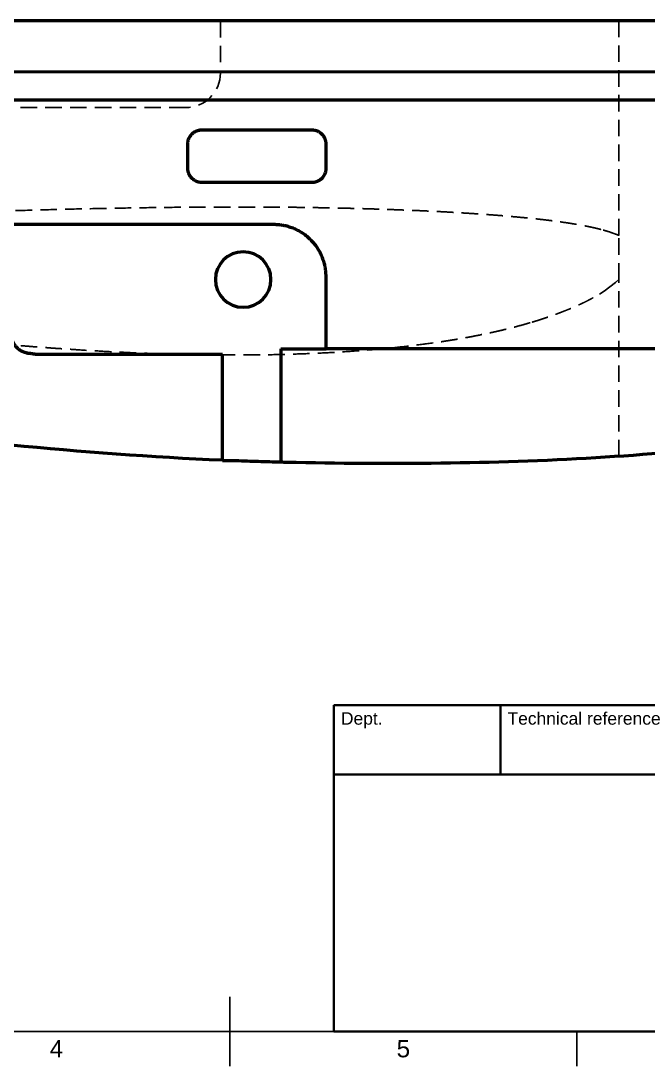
# Model space of a CAD drawing. Header units: millimetres. Extents: x 0 to 420, y 0 to 297.
# Drawn here: x 184.9 to 275.3, y 5 to 155.6 of the extents above; entities that cross this region are included whole.
import ezdxf
from ezdxf.enums import TextEntityAlignment as Align

# ---------------------------------------------------------------- set-up
doc = ezdxf.new("R2010")
doc.units = ezdxf.units.MM
doc.header["$LTSCALE"] = 0.75
doc.linetypes.add('HIDDEN2', pattern=[4.7625, 3.175, -1.5875])
for name, color, linetype, lineweight in [('Border', 7, 'Continuous', 25), ('Sichtbar', 7, 'Continuous', 50), ('TitleBlock', 7, 'Continuous', 35), ('Verdeckt', 7, 'HIDDEN2', 25)]:
    doc.layers.add(name, color=color, linetype=linetype, lineweight=lineweight)
doc.styles.add('FusionTitle', font='arial.ttf')

# ---------------------------------------------------------------- blocks, each defined once
blk = doc.blocks.new('ISO_A3_SHEET')
at = {"layer": 'Border'}
for p, q in [((215, 5), (215, 15)), ((20, 10), (410, 10)), ((265, 5), (265, 10))]:
    blk.add_line(p, q, dxfattribs=at)
at = {"layer": 'Border', "style": 'FusionTitle'}
for s, p in [('4', (190, 7.5)), ('5', (240, 7.5))]:
    blk.add_text(s, height=2.5, dxfattribs=at).set_placement(p, align=Align.MIDDLE)
blk = doc.blocks.new('ISO_TITLEBLOCK')
at = {"layer": 'TitleBlock'}
for p, q in [((0, 47), (-180, 47)), ((-180, 47), (-180, 0)), ((-156, 37), (-156, 47)), ((-180, 37), (0, 37)), ((-180, 0), (0, 0))]:
    blk.add_line(p, q, dxfattribs=at)
at = {"layer": 'TitleBlock', "style": 'FusionTitle'}
for s, p in [('Dept.', (-179, 46)), ('Technical reference', (-155, 46))]:
    blk.add_text(s, height=1.8, dxfattribs=at).set_placement(p, align=Align.TOP_LEFT)
for tag, height, p in [('DEPT', 3.5, (-179, 42)), ('TECHNICAL_REFERENCE', 3.5, (-155, 42)), ('CREATED_BY', 3.5, (-121, 42)), ('APPROVED_BY', 3.5, (-60, 42)), ('DOCUMENT_TYPE', 3.5, (-121, 32)), ('DOCUMENT_STATUS', 3.5, (-60, 32)), ('TITLE_1', 5, (-121, 21.5)), ('TITLE_2', 5, (-121, 14)), ('TITLE_3', 5, (-121, 6.5)), ('DATE_OF_ISSUE', 3.5, (-50, 5))]:
    blk.add_attdef(tag, text='', height=height, dxfattribs=at).set_placement(p, align=Align.TOP_LEFT)
for tag, p in [('CREATED_DATE', (-62, 42)), ('APPROVED_DATE', (-0.99, 42))]:
    blk.add_attdef(tag, text='', height=3.5, dxfattribs=at).set_placement(p, align=Align.TOP_RIGHT)
for tag, height, p in [('DRAWING_NUMBER', 5, (-30.5, 19.75)), ('REV', 3.5, (-56, 4.85)), ('SHEET', 3.5, (-7.5, 4.85))]:
    blk.add_attdef(tag, text='', height=height, dxfattribs=at).set_placement(p, align=Align.TOP_CENTER)

msp = doc.modelspace()

# ---------------------------------------------------------------- linework, layer by layer
at = {"layer": 'Sichtbar', "extrusion": (-1e-16, -1, 2.967e-13)}
for p, q in [((287.49, 155.62, 14.51), (153.64, 155.62, 14.51)), ((308.73, 148.25, 14.51), (138.04, 148.27, 14.51)), ((226.84, 139.87, 0.26), (210.94, 139.88, 0.26)), ((208.89, 137.83, 0.26), (208.89, 134.43, 0.26)), ((228.89, 134.42, 0.26), (228.89, 137.82, 0.26)), ((210.93, 132.38, 0.26), (226.83, 132.37, 0.26)), ((186.94, 107.59, 2.01), (186.94, 107.59, 2.01)), ((186.94, 107.59, 14.51), (213.91, 107.59, 14.51)), ((213.91, 92.22, 14.51), (213.91, 107.59, 14.51)), ((222.35, 108.38, 14.51), (228.86, 108.38, 14.51)), ((222.35, 108.38, 14.51), (222.35, 92.01, 14.51)), ((303.85, 108.38, 0.26), (228.86, 108.38, 0.26)), ((215.91, 92.22, 14.51), (213.91, 92.22, 14.51))]:
    msp.add_line(p, q, dxfattribs=at)
at = {"layer": 'Sichtbar', "extrusion": (0, -2.967e-13, -1)}
msp.add_circle((-216.91, 118.35, -14.51), 4, dxfattribs=at)
at = {"layer": 'Sichtbar'}
for points, knots in [([(308.46, 144.2, 12.01), (303.81, 144.2, 12.01), (294.42, 144.2, 12.01), (280.28, 144.2, 12.01), (266.06, 144.21, 12.01), (254.2, 144.21, 12.01), (244.72, 144.21, 12.01), (237.61, 144.21, 12.01), (230.5, 144.21, 12.01), (223.38, 144.21, 12.01), (216.27, 144.21, 12.01), (209.16, 144.21, 12.01), (202.05, 144.21, 12.01), (194.94, 144.21, 12.01), (189.01, 144.21, 12.01), (184.27, 144.21, 12.01), (180.71, 144.21, 12.01), (177.16, 144.21, 12.01), (173.6, 144.22, 12.01), (170.04, 144.22, 12.01), (166.49, 144.22, 12.01), (162.93, 144.22, 12.01), (159.97, 144.22, 12.01), (157.6, 144.22, 12.01), (155.82, 144.22, 12.01), (154.04, 144.22, 12.01), (152.26, 144.22, 12.01), (150.48, 144.22, 12.01), (148.71, 144.22, 12.01), (147.26, 144.22, 12.01), (146.4, 144.22, 12.01), (146.14, 144.22, 12.01)], [-40.82632, -40.82632, -40.82632, -40.82632, -38.034783, -35.189914, -32.345043, -29.500171, -28.077735, -26.655298, -25.232862, -23.810426, -22.387989, -20.965553, -19.543118, -18.120682, -16.698247, -15.98703, -15.275812, -14.564595, -13.853378, -13.142161, -12.430945, -11.719728, -11.008512, -10.652904, -10.297296, -9.941688, -9.58608, -9.230472, -8.874864, -8.519256, -8.36088, -8.36088, -8.36088, -8.36088]), ([(210.94, 139.88, 0.26), (210.94, 139.88, 0.26), (210.94, 139.88, 0.26), (210.94, 139.88, 0.26), (210.94, 139.88, 0.26), (210.94, 139.88, 0.26), (210.93, 139.88, 0.26), (210.93, 139.88, 0.26), (210.93, 139.88, 0.26), (210.93, 139.88, 0.26), (210.93, 139.88, 0.26), (210.93, 139.88, 0.26), (210.93, 139.88, 0.26), (210.93, 139.88, 0.26), (210.93, 139.88, 0.26), (210.92, 139.88, 0.26), (210.92, 139.88, 0.26), (210.92, 139.88, 0.26), (210.91, 139.88, 0.26), (210.91, 139.88, 0.26), (210.9, 139.88, 0.26), (210.9, 139.88, 0.26), (210.89, 139.87, 0.26), (210.88, 139.87, 0.26), (210.87, 139.87, 0.26), (210.86, 139.87, 0.26), (210.85, 139.87, 0.26), (210.83, 139.87, 0.26), (210.81, 139.87, 0.26), (210.8, 139.87, 0.26), (210.78, 139.87, 0.26), (210.76, 139.87, 0.26), (210.73, 139.86, 0.26), (210.69, 139.86, 0.26), (210.66, 139.86, 0.26), (210.62, 139.85, 0.26), (210.58, 139.84, 0.26), (210.52, 139.83, 0.26), (210.46, 139.82, 0.26), (210.39, 139.8, 0.26), (210.33, 139.78, 0.26), (210.26, 139.76, 0.26), (210.2, 139.74, 0.26), (210.12, 139.71, 0.26), (210.02, 139.66, 0.26), (209.9, 139.6, 0.26), (209.79, 139.53, 0.26), (209.68, 139.45, 0.26), (209.58, 139.36, 0.26), (209.45, 139.25, 0.26), (209.31, 139.08, 0.26), (209.16, 138.86, 0.26), (209.04, 138.62, 0.26), (208.97, 138.41, 0.26), (208.93, 138.24, 0.26), (208.9, 138.1, 0.26), (208.89, 137.97, 0.26), (208.89, 137.87, 0.26), (208.89, 137.83, 0.26)], [0, 0, 0, 0, 0.0000138, 0.0000275, 0.0000551, 0.0001102, 0.0001654, 0.0002205, 0.0003307, 0.000441, 0.0006614, 0.0008819, 0.0011023, 0.0013227, 0.0017634, 0.0022039, 0.0026444, 0.0035251, 0.0044053, 0.0052851, 0.0061645, 0.0070435, 0.0088002, 0.0105554, 0.0123089, 0.0140609, 0.0175602, 0.0210533, 0.0245405, 0.0280217, 0.0314972, 0.0349671, 0.0418903, 0.0487923, 0.0556741, 0.0625366, 0.0693805, 0.0830156, 0.0965862, 0.1100983, 0.1235574, 0.1369687, 0.1503371, 0.163667, 0.1902247, 0.2166757, 0.243046, 0.2693589, 0.2956349, 0.3218928, 0.3744002, 0.4270566, 0.4800374, 0.5335698, 0.5606488, 0.5879859, 0.6156333, 0.6436497, 0.6436497, 0.6436497, 0.6436497]), ([(228.89, 137.82, 0.26), (228.89, 137.82, 0.26), (228.89, 137.82, 0.26), (228.89, 137.82, 0.26), (228.89, 137.82, 0.26), (228.89, 137.82, 0.26), (228.89, 137.82, 0.26), (228.89, 137.82, 0.26), (228.89, 137.83, 0.26), (228.89, 137.83, 0.26), (228.89, 137.83, 0.26), (228.89, 137.83, 0.26), (228.89, 137.83, 0.26), (228.89, 137.83, 0.26), (228.89, 137.83, 0.26), (228.89, 137.83, 0.26), (228.89, 137.84, 0.26), (228.89, 137.84, 0.26), (228.89, 137.85, 0.26), (228.89, 137.85, 0.26), (228.89, 137.85, 0.26), (228.89, 137.86, 0.26), (228.89, 137.87, 0.26), (228.88, 137.88, 0.26), (228.88, 137.88, 0.26), (228.88, 137.9, 0.26), (228.88, 137.91, 0.26), (228.88, 137.93, 0.26), (228.88, 137.95, 0.26), (228.88, 137.96, 0.26), (228.88, 137.98, 0.26), (228.88, 138, 0.26), (228.88, 138.03, 0.26), (228.87, 138.07, 0.26), (228.87, 138.1, 0.26), (228.86, 138.13, 0.26), (228.85, 138.18, 0.26), (228.84, 138.24, 0.26), (228.83, 138.3, 0.26), (228.81, 138.37, 0.26), (228.79, 138.43, 0.26), (228.77, 138.5, 0.26), (228.75, 138.56, 0.26), (228.72, 138.64, 0.26), (228.67, 138.74, 0.26), (228.61, 138.86, 0.26), (228.54, 138.97, 0.26), (228.46, 139.08, 0.26), (228.38, 139.18, 0.26), (228.26, 139.3, 0.26), (228.09, 139.45, 0.26), (227.87, 139.6, 0.26), (227.63, 139.72, 0.26), (227.42, 139.79, 0.26), (227.25, 139.83, 0.26), (227.11, 139.86, 0.26), (226.98, 139.87, 0.26), (226.88, 139.87, 0.26), (226.84, 139.87, 0.26)], [0, 0, 0, 0, 0.0000138, 0.0000275, 0.0000551, 0.0001102, 0.0001654, 0.0002205, 0.0003307, 0.000441, 0.0006614, 0.0008819, 0.0011023, 0.0013227, 0.0017634, 0.0022039, 0.0026444, 0.0035251, 0.0044053, 0.0052851, 0.0061645, 0.0070435, 0.0088002, 0.0105554, 0.0123089, 0.0140609, 0.0175602, 0.0210533, 0.0245405, 0.0280217, 0.0314972, 0.0349671, 0.0418903, 0.0487923, 0.0556741, 0.0625366, 0.0693805, 0.0830156, 0.0965862, 0.1100983, 0.1235574, 0.1369687, 0.1503371, 0.163667, 0.1902247, 0.2166757, 0.243046, 0.2693589, 0.2956349, 0.3218928, 0.3744002, 0.4270566, 0.4800374, 0.5335698, 0.5606488, 0.5879859, 0.6156333, 0.6436497, 0.6436497, 0.6436497, 0.6436497]), ([(208.89, 134.43, 0.26), (208.89, 134.43, 0.26), (208.89, 134.43, 0.26), (208.89, 134.43, 0.26), (208.89, 134.43, 0.26), (208.89, 134.43, 0.26), (208.89, 134.42, 0.26), (208.89, 134.42, 0.26), (208.89, 134.42, 0.26), (208.89, 134.42, 0.26), (208.89, 134.42, 0.26), (208.89, 134.42, 0.26), (208.89, 134.42, 0.26), (208.89, 134.42, 0.26), (208.89, 134.42, 0.26), (208.89, 134.41, 0.26), (208.89, 134.41, 0.26), (208.89, 134.41, 0.26), (208.89, 134.4, 0.26), (208.89, 134.4, 0.26), (208.89, 134.39, 0.26), (208.89, 134.39, 0.26), (208.89, 134.38, 0.26), (208.89, 134.37, 0.26), (208.89, 134.36, 0.26), (208.89, 134.35, 0.26), (208.89, 134.34, 0.26), (208.89, 134.32, 0.26), (208.89, 134.3, 0.26), (208.89, 134.29, 0.26), (208.89, 134.27, 0.26), (208.89, 134.25, 0.26), (208.9, 134.22, 0.26), (208.9, 134.18, 0.26), (208.9, 134.15, 0.26), (208.91, 134.11, 0.26), (208.92, 134.07, 0.26), (208.93, 134.01, 0.26), (208.94, 133.95, 0.26), (208.96, 133.88, 0.26), (208.98, 133.82, 0.26), (209, 133.75, 0.26), (209.02, 133.69, 0.26), (209.05, 133.61, 0.26), (209.1, 133.51, 0.26), (209.16, 133.39, 0.26), (209.23, 133.28, 0.26), (209.31, 133.17, 0.26), (209.4, 133.07, 0.26), (209.52, 132.94, 0.26), (209.68, 132.8, 0.26), (209.9, 132.65, 0.26), (210.14, 132.53, 0.26), (210.35, 132.46, 0.26), (210.52, 132.42, 0.26), (210.66, 132.39, 0.26), (210.8, 132.38, 0.26), (210.89, 132.38, 0.26), (210.93, 132.38, 0.26)], [0, 0, 0, 0, 0.0000138, 0.0000276, 0.0000551, 0.0001103, 0.0001654, 0.0002205, 0.0003308, 0.000441, 0.0006615, 0.0008819, 0.0011023, 0.0013227, 0.0017634, 0.0022039, 0.0026444, 0.0035251, 0.0044053, 0.0052851, 0.0061645, 0.0070435, 0.0088003, 0.0105554, 0.012309, 0.0140609, 0.0175602, 0.0210534, 0.0245405, 0.0280218, 0.0314973, 0.0349671, 0.0418904, 0.0487925, 0.0556743, 0.0625368, 0.0693808, 0.083016, 0.0965868, 0.110099, 0.1235583, 0.1369698, 0.1503384, 0.1636685, 0.1902267, 0.2166781, 0.243049, 0.2693623, 0.2956387, 0.3218971, 0.3744053, 0.4270624, 0.4800437, 0.5335764, 0.5606554, 0.5879925, 0.6156399, 0.6436563, 0.6436563, 0.6436563, 0.6436563]), ([(226.83, 132.37, 0.26), (226.83, 132.37, 0.26), (226.83, 132.37, 0.26), (226.83, 132.37, 0.26), (226.84, 132.37, 0.26), (226.84, 132.37, 0.26), (226.84, 132.37, 0.26), (226.84, 132.37, 0.26), (226.84, 132.37, 0.26), (226.84, 132.37, 0.26), (226.84, 132.37, 0.26), (226.84, 132.37, 0.26), (226.84, 132.37, 0.26), (226.84, 132.37, 0.26), (226.84, 132.37, 0.26), (226.85, 132.37, 0.26), (226.85, 132.37, 0.26), (226.85, 132.37, 0.26), (226.86, 132.37, 0.26), (226.86, 132.37, 0.26), (226.87, 132.37, 0.26), (226.87, 132.37, 0.26), (226.88, 132.37, 0.26), (226.89, 132.37, 0.26), (226.9, 132.37, 0.26), (226.91, 132.37, 0.26), (226.92, 132.38, 0.26), (226.94, 132.38, 0.26), (226.96, 132.38, 0.26), (226.97, 132.38, 0.26), (226.99, 132.38, 0.26), (227.02, 132.38, 0.26), (227.04, 132.38, 0.26), (227.08, 132.39, 0.26), (227.11, 132.39, 0.26), (227.15, 132.4, 0.26), (227.19, 132.4, 0.26), (227.25, 132.41, 0.26), (227.31, 132.43, 0.26), (227.38, 132.45, 0.26), (227.44, 132.47, 0.26), (227.51, 132.49, 0.26), (227.57, 132.51, 0.26), (227.65, 132.54, 0.26), (227.75, 132.59, 0.26), (227.87, 132.65, 0.26), (227.98, 132.72, 0.26), (228.09, 132.8, 0.26), (228.19, 132.88, 0.26), (228.32, 133, 0.26), (228.46, 133.17, 0.26), (228.61, 133.39, 0.26), (228.73, 133.63, 0.26), (228.8, 133.84, 0.26), (228.84, 134.01, 0.26), (228.87, 134.15, 0.26), (228.88, 134.28, 0.26), (228.89, 134.38, 0.26), (228.89, 134.42, 0.26)], [0, 0, 0, 0, 0.0000138, 0.0000275, 0.0000551, 0.0001102, 0.0001654, 0.0002205, 0.0003307, 0.000441, 0.0006614, 0.0008819, 0.0011023, 0.0013227, 0.0017634, 0.0022039, 0.0026444, 0.0035251, 0.0044053, 0.0052851, 0.0061645, 0.0070435, 0.0088002, 0.0105554, 0.0123089, 0.0140609, 0.0175602, 0.0210533, 0.0245405, 0.0280217, 0.0314972, 0.0349671, 0.0418903, 0.0487923, 0.0556741, 0.0625366, 0.0693805, 0.0830156, 0.0965862, 0.1100983, 0.1235574, 0.1369687, 0.1503371, 0.163667, 0.1902247, 0.2166757, 0.243046, 0.2693589, 0.2956349, 0.3218928, 0.3744002, 0.4270566, 0.4800374, 0.5335698, 0.5606488, 0.5879859, 0.6156333, 0.6436497, 0.6436497, 0.6436497, 0.6436497]), ([(228.86, 108.38, 14.51), (228.86, 108.74, 14.51), (228.86, 109.47, 14.51), (228.86, 110.58, 14.51), (228.86, 111.69, 14.51), (228.86, 112.74, 14.51), (228.86, 113.75, 14.51), (228.86, 114.7, 14.51), (228.86, 115.44, 14.51), (228.86, 116.01, 14.51), (228.86, 116.4, 14.51), (228.86, 116.77, 14.51), (228.86, 117.12, 14.51), (228.86, 117.46, 14.51), (228.86, 117.76, 14.51), (228.86, 118, 14.51), (228.86, 118.19, 14.51), (228.86, 118.31, 14.51), (228.86, 118.43, 14.51), (228.86, 118.53, 14.51), (228.86, 118.6, 14.51), (228.86, 118.66, 14.51), (228.86, 118.7, 14.51), (228.86, 118.73, 14.51), (228.86, 118.76, 14.51), (228.86, 118.78, 14.51), (228.86, 118.82, 14.51), (228.86, 118.86, 14.51), (228.85, 118.9, 14.51), (228.85, 118.97, 14.51), (228.85, 119.05, 14.51), (228.85, 119.14, 14.51), (228.84, 119.24, 14.51), (228.83, 119.37, 14.51), (228.82, 119.52, 14.51), (228.8, 119.71, 14.51), (228.77, 119.9, 14.51), (228.74, 120.08, 14.51), (228.69, 120.33, 14.51), (228.62, 120.63, 14.51), (228.52, 120.99, 14.51), (228.4, 121.33, 14.51), (228.27, 121.67, 14.51), (228.12, 122.01, 14.51), (227.9, 122.44, 14.51), (227.58, 122.95, 14.51), (227.15, 123.53, 14.51), (226.66, 124.07, 14.51), (226.13, 124.55, 14.51), (225.55, 124.99, 14.51), (225.04, 125.3, 14.51), (224.6, 125.52, 14.51), (224.27, 125.67, 14.51), (223.93, 125.81, 14.51), (223.58, 125.92, 14.51), (223.23, 126.03, 14.51), (222.93, 126.1, 14.51), (222.68, 126.14, 14.51), (222.5, 126.17, 14.51), (222.31, 126.2, 14.51), (222.12, 126.22, 14.51), (221.93, 126.24, 14.51), (221.77, 126.25, 14.51), (221.65, 126.25, 14.51), (221.55, 126.26, 14.51), (221.47, 126.26, 14.51), (221.41, 126.26, 14.51), (221.37, 126.26, 14.51), (221.33, 126.26, 14.51), (221.3, 126.26, 14.51), (221.23, 126.26, 14.51), (221.14, 126.26, 14.51), (221.02, 126.26, 14.51), (220.82, 126.26, 14.51), (220.5, 126.26, 14.51), (220.06, 126.26, 14.51), (219.52, 126.26, 14.51), (218.89, 126.26, 14.51), (218.18, 126.26, 14.51), (217.39, 126.26, 14.51), (216.53, 126.26, 14.51), (215.59, 126.26, 14.51), (214.2, 126.26, 14.51), (212.3, 126.26, 14.51), (209.84, 126.26, 14.51), (207.18, 126.26, 14.51), (204.32, 126.26, 14.51), (201.3, 126.26, 14.51), (198.15, 126.26, 14.51), (194.9, 126.26, 14.51), (190.41, 126.26, 14.51), (184.75, 126.26, 14.51), (177.99, 126.26, 14.51), (171.45, 126.27, 14.51), (165.33, 126.27, 14.51), (159.86, 126.27, 14.51), (155.25, 126.27, 14.51), (151.44, 126.27, 14.51), (149.18, 126.27, 14.51), (148.13, 126.27, 14.51)], [-19.074634, -19.074634, -19.074634, -19.074634, -18.863002, -18.633123, -18.411307, -18.198899, -17.997241, -17.807679, -17.631556, -17.548954, -17.470216, -17.39551, -17.325003, -17.258864, -17.197261, -17.140361, -17.113728, -17.088333, -17.064198, -17.041345, -17.030405, -17.019793, -17.009512, -17.004496, -16.999564, -16.994725, -16.989889, -16.980228, -16.970581, -16.960947, -16.941718, -16.92254, -16.903411, -16.884331, -16.846308, -16.808459, -16.770774, -16.733241, -16.69585, -16.621463, -16.547535, -16.474001, -16.400801, -16.327883, -16.255199, -16.11041, -15.966095, -15.822007, -15.677918, -15.533603, -15.388814, -15.31613, -15.243212, -15.170012, -15.096478, -15.02255, -14.948163, -14.910772, -14.873239, -14.835554, -14.797705, -14.759682, -14.721474, -14.702296, -14.683067, -14.663786, -14.654125, -14.64445, -14.641782, -14.633836, -14.620694, -14.60244, -14.579159, -14.550933, -14.479986, -14.390268, -14.28245, -14.157203, -14.015196, -13.857101, -13.683587, -13.495324, -13.292984, -12.848753, -12.356254, -11.820852, -11.24791, -10.642789, -10.010854, -9.357467, -8.687991, -7.322224, -5.956457, -4.633594, -3.396539, -2.288194, -1.351464, -0.629253, 0, 0, 0, 0]), ([(186.13, 107.68, 14.51), (186.13, 107.68, 14.51), (186.13, 107.68, 14.51), (186.13, 107.68, 14.51), (186.13, 107.68, 14.51), (186.13, 107.68, 14.51), (186.13, 107.68, 14.51), (186.13, 107.68, 14.51), (186.13, 107.68, 14.51), (186.13, 107.68, 14.51), (186.13, 107.68, 14.51), (186.13, 107.68, 14.51), (186.13, 107.68, 14.51), (186.12, 107.68, 14.51), (186.12, 107.68, 14.51), (186.12, 107.68, 14.51), (186.11, 107.68, 14.51), (186.11, 107.68, 14.51), (186.1, 107.68, 14.51), (186.1, 107.68, 14.51), (186.09, 107.68, 14.51), (186.08, 107.68, 14.51), (186.07, 107.69, 14.51), (186.06, 107.69, 14.51), (186.05, 107.69, 14.51), (186.03, 107.69, 14.51), (186.01, 107.69, 14.51), (185.99, 107.7, 14.51), (185.97, 107.7, 14.51), (185.94, 107.7, 14.51), (185.92, 107.71, 14.51), (185.89, 107.71, 14.51), (185.85, 107.72, 14.51), (185.8, 107.73, 14.51), (185.76, 107.74, 14.51), (185.71, 107.75, 14.51), (185.65, 107.77, 14.51), (185.58, 107.79, 14.51), (185.49, 107.82, 14.51), (185.4, 107.85, 14.51), (185.31, 107.88, 14.51), (185.23, 107.91, 14.51), (185.14, 107.95, 14.51), (185.04, 108.01, 14.51), (184.9, 108.08, 14.51), (184.75, 108.18, 14.51), (184.6, 108.28, 14.51), (184.46, 108.4, 14.51), (184.33, 108.52, 14.51), (184.21, 108.65, 14.51), (184.09, 108.79, 14.51), (183.94, 108.98, 14.51), (183.79, 109.24, 14.51), (183.66, 109.51, 14.51), (183.58, 109.74, 14.51), (183.53, 109.92, 14.51), (183.49, 110.1, 14.51), (183.46, 110.28, 14.51), (183.44, 110.47, 14.51), (183.43, 110.6, 14.51), (183.43, 110.66, 14.51)], [0, 0, 0, 0, 0.0000188, 0.0000376, 0.0000754, 0.0001509, 0.0002263, 0.0003018, 0.0004527, 0.0006037, 0.0009055, 0.0012073, 0.0015091, 0.0018108, 0.0024142, 0.0030174, 0.0036205, 0.0048263, 0.0060316, 0.0072363, 0.0084406, 0.0096443, 0.0120502, 0.014454, 0.0168558, 0.0192557, 0.0240494, 0.0288352, 0.0336134, 0.0383841, 0.0431474, 0.0479034, 0.0573942, 0.0668575, 0.0762944, 0.0857059, 0.095093, 0.1137973, 0.1324152, 0.1509538, 0.1694198, 0.1878194, 0.2061587, 0.2244435, 0.2608662, 0.297132, 0.3332769, 0.369334, 0.4053341, 0.4413061, 0.4772784, 0.5132792, 0.5854506, 0.6581074, 0.6947271, 0.731587, 0.768736, 0.8062285, 0.8441247, 0.8824909, 0.8824909, 0.8824909, 0.8824909]), ([(186.94, 107.59, 14.51), (186.94, 107.59, 14.51), (186.92, 107.59, 14.51), (186.9, 107.59, 14.51), (186.87, 107.6, 14.51), (186.84, 107.6, 14.51), (186.8, 107.61, 14.51), (186.74, 107.61, 14.51), (186.65, 107.62, 14.51), (186.54, 107.64, 14.51), (186.36, 107.66, 14.51), (186.22, 107.67, 14.51), (186.13, 107.68, 14.51)], [0, 0, 0, 0, 0.0033702, 0.006741, 0.0134841, 0.0202295, 0.0269772, 0.04048, 0.0539934, 0.0810553, 0.1081699, 0.162585, 0.162585, 0.162585, 0.162585]), ([(310.35, 97.57, -4.09), (296.06, 95.1, -4.09), (282.21, 93.52, -4.09), (252.84, 91.76, -4.09), (237.91, 91.68, -4.09), (222.91, 92, -4.09), (222.66, 92.01, -4.09), (222.41, 92.01, -4.09), (222.4, 92.01, -4.09), (222.4, 92.01, -4.09)], [-2.33545, -2.33545, -2.33545, -2.33545, -1.19379, -1.19379, -0.020093, -0.020093, -0.000291, -0.000291, 0, 0, 0, 0]), ([(222.35, 92.01, 14.51), (221.28, 92.04, 14.51), (220.2, 92.07, 14.51), (218.05, 92.14, 14.51), (216.98, 92.18, 14.51), (215.91, 92.22, 14.51)], [0, 0, 0, 0, 0.644988, 0.644988, 1.289983, 1.289983, 1.289983, 1.289983])]:
    msp.add_open_spline(points, degree=3, knots=knots, dxfattribs=at)
at = {"layer": 'Sichtbar', "extrusion": (-4.5e-14, -1.0466e-12, -1)}
msp.add_open_spline([(213.91, 92.3, 2.01), (203.74, 92.74, 2.01), (193.56, 93.5, 2.01), (183.43, 94.48, 2.01)], degree=3, dxfattribs=at)
at = {"layer": 'Sichtbar'}
msp.add_open_spline([(222.4, 92.01, -4.09), (222.39, 92.01, -4.09), (222.37, 92.01, -4.09), (222.35, 92.01, -4.09)], degree=3, dxfattribs=at)
at = {"layer": 'Verdeckt', "extrusion": (-1e-16, -1, 2.967e-13)}
for p, q in [((213.64, 155.62, -6.99), (213.64, 148.12, -6.99)), ((271.06, 124.71, -14.49), (271.07, 155.62, -14.49)), ((208.64, 143.12, -6.99), (158.64, 143.12, -6.99)), ((271.06, 118.34, -9.49), (271.06, 124.71, -9.49)), ((268.93, 116.68, -9.49), (270.58, 117.92, -9.49)), ((270.58, 117.92, -9.49), (271.06, 118.34, -9.49)), ((271.06, 92.87, -14.49), (271.06, 118.34, -14.49)), ((268.26, 116.25, -9.49), (268.93, 116.68, -9.49))]:
    msp.add_line(p, q, dxfattribs=at)
at = {"layer": 'Verdeckt', "extrusion": (-9e-16, -5.74365e-10, -1)}
msp.add_arc((-208.64, 148.12, 6.99), 5, 180, 270, dxfattribs=at)
at = {"layer": 'Verdeckt'}
for points, knots in [([(268.46, 125.57, -9.49), (268.46, 125.57, -9.49), (268.46, 125.57, -9.49), (268.46, 125.57, -9.49), (268.46, 125.57, -9.49), (268.46, 125.57, -9.49), (268.45, 125.57, -9.49), (268.45, 125.57, -9.49), (268.45, 125.57, -9.49), (268.45, 125.57, -9.49), (268.45, 125.57, -9.49), (268.45, 125.57, -9.49), (268.44, 125.57, -9.49), (268.44, 125.57, -9.49), (268.44, 125.57, -9.49), (268.43, 125.58, -9.49), (268.43, 125.58, -9.49), (268.42, 125.58, -9.49), (268.41, 125.58, -9.49), (268.4, 125.58, -9.49), (268.39, 125.59, -9.49), (268.38, 125.59, -9.49), (268.36, 125.59, -9.49), (268.34, 125.6, -9.49), (268.33, 125.6, -9.49), (268.31, 125.61, -9.49), (268.29, 125.61, -9.49), (268.26, 125.62, -9.49), (268.23, 125.63, -9.49), (268.19, 125.64, -9.49), (268.15, 125.65, -9.49), (268.12, 125.66, -9.49), (268.06, 125.67, -9.49), (268, 125.68, -9.49), (267.92, 125.7, -9.49), (267.84, 125.72, -9.49), (267.76, 125.74, -9.49), (267.68, 125.76, -9.49), (267.6, 125.78, -9.49), (267.49, 125.8, -9.49), (267.36, 125.83, -9.49), (267.19, 125.87, -9.49), (267.02, 125.91, -9.49), (266.85, 125.94, -9.49), (266.68, 125.98, -9.49), (266.45, 126.03, -9.49), (266.15, 126.08, -9.49), (265.79, 126.15, -9.49), (265.42, 126.22, -9.49), (265.04, 126.29, -9.49), (264.65, 126.35, -9.49), (264.26, 126.41, -9.49), (263.86, 126.48, -9.49), (263.31, 126.56, -9.49), (262.61, 126.66, -9.49), (261.75, 126.78, -9.49), (260.87, 126.89, -9.49), (259.96, 127, -9.49), (259.04, 127.1, -9.49), (258.09, 127.2, -9.49), (257.13, 127.29, -9.49), (256.15, 127.38, -9.49), (254.82, 127.5, -9.49), (253.13, 127.64, -9.49), (251.07, 127.79, -9.49), (248.99, 127.92, -9.49), (246.89, 128.05, -9.49), (244.78, 128.16, -9.49), (242.69, 128.26, -9.49), (240.62, 128.34, -9.49), (238.59, 128.42, -9.49), (236.6, 128.49, -9.49), (234.67, 128.55, -9.49), (232.81, 128.6, -9.49), (231.04, 128.64, -9.49), (229.36, 128.68, -9.49), (228.03, 128.7, -9.49), (227.02, 128.72, -9.49), (226.31, 128.73, -9.49), (225.74, 128.74, -9.49), (225.3, 128.74, -9.49), (224.87, 128.75, -9.49), (224.32, 128.76, -9.49), (223.44, 128.77, -9.49), (222.34, 128.78, -9.49), (221.01, 128.79, -9.49), (219.24, 128.8, -9.49), (217.02, 128.8, -9.49), (214.36, 128.8, -9.49), (211.69, 128.8, -9.49), (208.12, 128.77, -9.49), (203.65, 128.72, -9.49), (198.28, 128.63, -9.49), (192.91, 128.52, -9.49), (187.53, 128.38, -9.49), (180.38, 128.16, -9.49), (171.48, 127.84, -9.49), (164.37, 127.54, -9.49), (160.83, 127.38, -9.49)], [0, 0, 0, 0, 0.00003, 0.00006, 0.00012, 0.00024, 0.000361, 0.000481, 0.000721, 0.000962, 0.001443, 0.001925, 0.002406, 0.002888, 0.003851, 0.004815, 0.00578, 0.00771, 0.009642, 0.011575, 0.01351, 0.015447, 0.019326, 0.023212, 0.027105, 0.031004, 0.034911, 0.038824, 0.04667, 0.054544, 0.062444, 0.070372, 0.078326, 0.094316, 0.110412, 0.126615, 0.142924, 0.159339, 0.175858, 0.192483, 0.226043, 0.260015, 0.294396, 0.329182, 0.364368, 0.399951, 0.472288, 0.546161, 0.621535, 0.698378, 0.776653, 0.856327, 0.937365, 1.019729, 1.188299, 1.36175, 1.539792, 1.722132, 1.908474, 2.098524, 2.291983, 2.488553, 2.687932, 3.093918, 3.507524, 3.926327, 4.347893, 4.769782, 5.189552, 5.604755, 6.01294, 6.411654, 6.798442, 7.170846, 7.526408, 7.862668, 8.177165, 8.325483, 8.467437, 8.602719, 8.667762, 8.731021, 8.863162, 8.995399, 9.260149, 9.525257, 9.790706, 10.322565, 10.855602, 11.38969, 11.924703, 12.996991, 14.07144, 15.147017, 16.222679, 17.297379, 19.439665, 21.565389, 21.565389, 21.565389, 21.565389]), ([(271.06, 124.71, -9.49), (271.06, 124.71, -9.49), (271.05, 124.71, -9.49), (271.04, 124.72, -9.49), (271.02, 124.73, -9.49), (270.99, 124.74, -9.49), (270.96, 124.75, -9.49), (270.92, 124.77, -9.49), (270.86, 124.79, -9.49), (270.78, 124.82, -9.49), (270.68, 124.85, -9.49), (270.56, 124.9, -9.49), (270.45, 124.94, -9.49), (270.31, 124.99, -9.49), (270.15, 125.05, -9.49), (269.95, 125.12, -9.49), (269.77, 125.19, -9.49), (269.58, 125.25, -9.49), (269.38, 125.31, -9.49), (269.18, 125.37, -9.49), (268.96, 125.43, -9.49), (268.71, 125.5, -9.49), (268.55, 125.55, -9.49), (268.46, 125.57, -9.49)], [0, 0, 0, 0, 0.0018546, 0.0037027, 0.0073799, 0.0146585, 0.0218378, 0.02892, 0.0428014, 0.0563195, 0.0823339, 0.1070985, 0.1307487, 0.15342, 0.1963678, 0.2370277, 0.276488, 0.3158393, 0.356175, 0.3985892, 0.4441765, 0.4940303, 0.5492424, 0.5492424, 0.5492424, 0.5492424]), ([(138.73, 114.07, -9.49), (138.73, 114.07, -9.49), (138.73, 114.07, -9.49), (138.74, 114.07, -9.49), (138.74, 114.07, -9.49), (138.75, 114.07, -9.49), (138.75, 114.06, -9.49), (138.76, 114.06, -9.49), (138.78, 114.06, -9.49), (138.8, 114.06, -9.49), (138.82, 114.06, -9.49), (138.85, 114.05, -9.49), (138.89, 114.05, -9.49), (138.93, 114.04, -9.49), (138.98, 114.03, -9.49), (139.04, 114.03, -9.49), (139.12, 114.02, -9.49), (139.23, 114, -9.49), (139.35, 113.98, -9.49), (139.47, 113.97, -9.49), (139.6, 113.95, -9.49), (139.76, 113.93, -9.49), (139.97, 113.9, -9.49), (140.21, 113.87, -9.49), (140.46, 113.84, -9.49), (140.79, 113.79, -9.49), (141.2, 113.74, -9.49), (141.7, 113.67, -9.49), (142.19, 113.6, -9.49), (142.69, 113.54, -9.49), (143.18, 113.47, -9.49), (143.84, 113.39, -9.49), (144.67, 113.28, -9.49), (145.66, 113.15, -9.49), (146.65, 113.02, -9.49), (147.64, 112.89, -9.49), (148.63, 112.76, -9.49), (149.62, 112.63, -9.49), (150.94, 112.46, -9.49), (152.6, 112.25, -9.49), (154.58, 112.01, -9.49), (156.57, 111.76, -9.49), (158.55, 111.52, -9.49), (160.54, 111.28, -9.49), (163.19, 110.97, -9.49), (166.51, 110.6, -9.49), (169.82, 110.24, -9.49), (172.47, 109.96, -9.49), (175.13, 109.7, -9.49), (177.78, 109.44, -9.49), (180.43, 109.2, -9.49), (182.09, 109.05, -9.49), (183.42, 108.94, -9.49), (184.41, 108.86, -9.49), (185.24, 108.79, -9.49), (185.9, 108.74, -9.49), (186.45, 108.69, -9.49), (187.06, 108.64, -9.49), (187.95, 108.58, -9.49), (189.08, 108.49, -9.49), (190.45, 108.4, -9.49), (192.32, 108.27, -9.49), (194.72, 108.12, -9.49), (197.64, 107.96, -9.49), (200.63, 107.81, -9.49), (203.69, 107.69, -9.49), (206.79, 107.59, -9.49), (209.93, 107.52, -9.49), (213.1, 107.48, -9.49), (216.3, 107.47, -9.49), (219.51, 107.49, -9.49), (222.72, 107.55, -9.49), (225.94, 107.66, -9.49), (229.14, 107.8, -9.49), (232.32, 107.99, -9.49), (235.47, 108.23, -9.49), (238.58, 108.52, -9.49), (241.64, 108.86, -9.49), (244.16, 109.19, -9.49), (246.14, 109.49, -9.49), (247.6, 109.72, -9.49), (249.04, 109.98, -9.49), (250.47, 110.24, -9.49), (251.87, 110.53, -9.49), (253.25, 110.83, -9.49), (254.61, 111.14, -9.49), (255.95, 111.48, -9.49), (257.25, 111.83, -9.49), (258.12, 112.08, -9.49), (258.54, 112.2, -9.49)], [0, 0, 0, 0, 0.000389, 0.000779, 0.001558, 0.003116, 0.004674, 0.006232, 0.009348, 0.012465, 0.018697, 0.02493, 0.031162, 0.037395, 0.049861, 0.062327, 0.074793, 0.099726, 0.12466, 0.149595, 0.17453, 0.199467, 0.249343, 0.299223, 0.349106, 0.398993, 0.498776, 0.598573, 0.698383, 0.798206, 0.898041, 0.997888, 1.197617, 1.397391, 1.597206, 1.79706, 1.996951, 2.196875, 2.39683, 2.796822, 3.196907, 3.597065, 3.997275, 4.397517, 4.797772, 5.598241, 6.398534, 6.798569, 7.198506, 7.998018, 8.397562, 8.796942, 8.996567, 9.196145, 9.395675, 9.495421, 9.595155, 9.727357, 9.860804, 10.131319, 10.406476, 10.686052, 11.257576, 11.844117, 12.443907, 13.055189, 13.676212, 14.305235, 14.94053, 15.58038, 16.223083, 16.866954, 17.510326, 18.151555, 18.789024, 19.421142, 20.046357, 20.663158, 21.270081, 21.569403, 21.865734, 22.15891, 22.448773, 22.735169, 23.017951, 23.29698, 23.572124, 23.843259, 24.110272, 24.110272, 24.110272, 24.110272])]:
    msp.add_open_spline(points, degree=3, knots=knots, dxfattribs=at)
at = {"layer": 'Verdeckt', "extrusion": (-5.334e-13, 1.0558e-12, -1)}
msp.add_open_spline([(258.54, 112.2, -9.49), (258.54, 112.2, -9.49), (258.54, 112.2, -9.49), (258.55, 112.2, -9.49), (258.55, 112.21, -9.49), (258.55, 112.21, -9.49), (258.55, 112.21, -9.49), (258.56, 112.21, -9.49), (258.56, 112.21, -9.49), (258.57, 112.21, -9.49), (258.58, 112.22, -9.49), (258.59, 112.22, -9.49), (258.6, 112.22, -9.49), (258.62, 112.23, -9.49), (258.64, 112.23, -9.49), (258.66, 112.24, -9.49), (258.7, 112.25, -9.49), (258.74, 112.26, -9.49), (258.79, 112.28, -9.49), (258.83, 112.29, -9.49), (258.88, 112.31, -9.49), (258.95, 112.33, -9.49), (259.03, 112.35, -9.49), (259.13, 112.38, -9.49), (259.23, 112.41, -9.49), (259.33, 112.44, -9.49), (259.43, 112.48, -9.49), (259.56, 112.52, -9.49), (259.73, 112.57, -9.49), (259.94, 112.64, -9.49), (260.14, 112.71, -9.49), (260.35, 112.78, -9.49), (260.63, 112.87, -9.49), (260.98, 112.99, -9.49), (261.4, 113.14, -9.49), (261.83, 113.29, -9.49), (262.25, 113.45, -9.49), (262.68, 113.61, -9.49), (263.11, 113.78, -9.49), (263.68, 114, -9.49), (264.39, 114.29, -9.49), (265.08, 114.6, -9.49), (265.63, 114.85, -9.49), (266.03, 115.04, -9.49), (266.43, 115.24, -9.49), (266.81, 115.44, -9.49), (267.19, 115.64, -9.49), (267.56, 115.84, -9.49), (267.92, 116.04, -9.49), (268.15, 116.18, -9.49), (268.26, 116.25, -9.49)], degree=3, knots=[0, 0, 0, 0, 0.000156, 0.000313, 0.000626, 0.001253, 0.001879, 0.002506, 0.003759, 0.005013, 0.007523, 0.010035, 0.012549, 0.015064, 0.020102, 0.025147, 0.0302, 0.040328, 0.050488, 0.060678, 0.070897, 0.081146, 0.101731, 0.122431, 0.143241, 0.16416, 0.185185, 0.206312, 0.248865, 0.291796, 0.335084, 0.378706, 0.422641, 0.511359, 0.601065, 0.691581, 0.782735, 0.874353, 0.966262, 1.05829, 1.242019, 1.424189, 1.514275, 1.603476, 1.69163, 1.778581, 1.864172, 1.948252, 2.030673, 2.111294, 2.111294, 2.111294, 2.111294], dxfattribs=at)
at = {"layer": 'Verdeckt'}
msp.add_open_spline([(215.91, 92.22, 2.01), (215.24, 92.24, 2.01), (214.57, 92.27, 2.01), (213.91, 92.3, 2.01)], degree=3, dxfattribs=at)

# ---------------------------------------------------------------- block references
at = {"layer": 'Border'}
msp.add_blockref('ISO_A3_SHEET', (0, 0), dxfattribs=at)
at = {"layer": 'TitleBlock'}
msp.add_blockref('ISO_TITLEBLOCK', (410, 10), dxfattribs=at)

doc.saveas('drawing.dxf')
